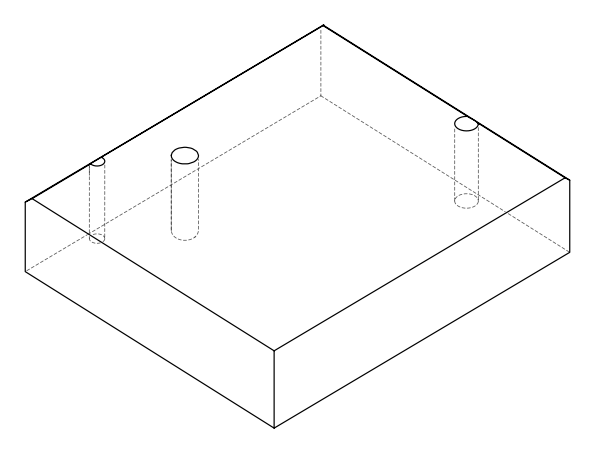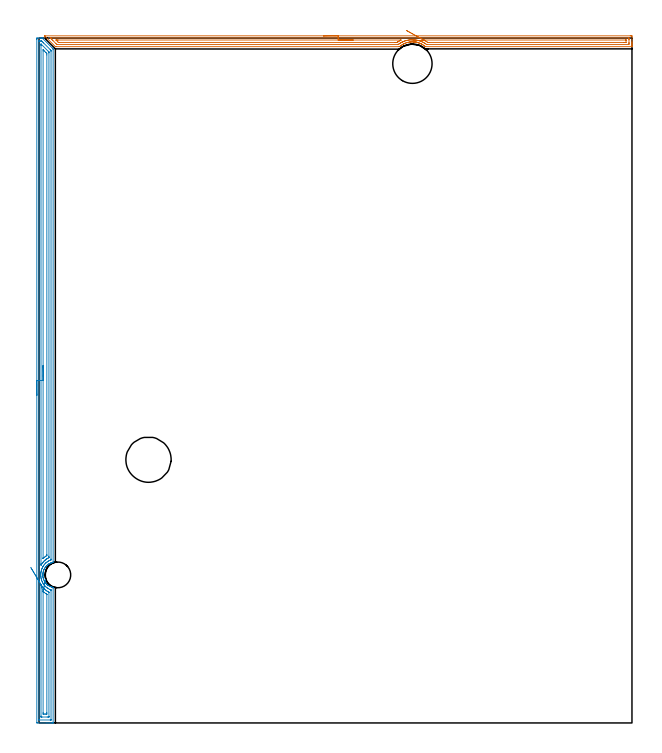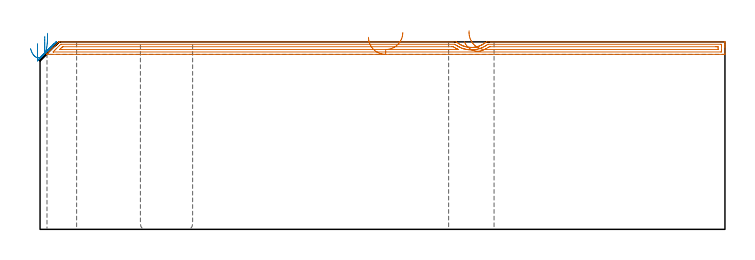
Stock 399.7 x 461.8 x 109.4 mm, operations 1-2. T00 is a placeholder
(PLAN: 12 operations, 9 tool changes, 32.3 min)
(1 AREA_MILL | FG_CHAMFER_SURFACE | UGT0205_001 | 9.66 min | 10633 mm3)
(2 AREA_MILL_1 | FG_CHAMFER_SURFACE_1 | UGT0205_001 | 14.98 min | 27735 mm3)
(3 MILL_THROUGH_HOLE_FROM_SOLID_MATERIAL | STEP1HOLE | NXT0201_007 | Circular | 4.91 min | 79544 mm3)
(4 SPOT_DRILL | STEP1HOLE_1 | NXT0321_9005460120000 | 0.03 min | 15 mm3)
(5 SPOT_DRILL_1 | STEP1HOLE_2 | NXT0321_9005460120000 | 0.05 min | 177 mm3)
(6 DRILL_BLIND_HOLE_INTO_CENTER | STEP1HOLE_1 | NXT0301_084 | 0.08 min | 1497 mm3)
(7 GUN_DRILL_THROUGH_HOLE | STEP1HOLE_1 | UGT0307_008 | 0.56 min | 8871 mm3)
(8 DRILL_TO_ENLARGE_THROUGH_HOLE | STEP1HOLE_1 | UGT0301_244 | 0.47 min | 15019 mm3)
(9 DRILL_BLIND_HOLE_INTO_CENTER_1 | STEP1HOLE_2 | NXT0301_084 | 0.08 min | 1390 mm3)
(10 GUN_DRILL_THROUGH_HOLE_1 | STEP1HOLE_2 | UGT0307_008 | 0.55 min | 8876 mm3)
(11 DRILL_TO_ENLARGE_THROUGH_HOLE_1 | STEP1HOLE_2 | NXT0301_104 | 0.46 min | 6347 mm3)
(12 DRILL_TO_ENLARGE_THROUGH_HOLE_2 | STEP1HOLE_2 | UGT0301_388 | 0.49 min | 43427 mm3)
(TOOL UGT0205_001 | Chamfer Mill 20 x 3 x 45 deg. | D20 FL50 Z2)
(TOOL NXT0201_007 | ENDMILL 25mm [R216.25-25050GCK54P 1620] | D25 R3 FL54 Z5)
(TOOL NXT0321_9005460120000 | NC Spot Drill, 142deg, 12mm, Carbide, Uncoated | D12 PA142 FL30 Z2)
(TOOL NXT0301_084 | Carbide Drill 11.3mm [860.1-1130-034A1-MM 2214] | D11.3 PA140 FL55 Z2)
(TOOL UGT0307_008 | Gun Drill 11 mm | D11 PA130 FL24 Z1)
(TOOL UGT0301_244 | Twist Drill 17.3 mm | D17.3 PA118 FL130 Z2)
(TOOL NXT0301_104 | Carbide Drill 14mm [860.1-1400-112A1-MM 2214] | D14 PA140 FL123 Z2)
(TOOL UGT0301_388 | Twist Drill 26.5 mm | D26.5 PA118 FL165 Z2)
(OP 1 AREA_MILL)
G17 G21 G94 G90
T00 M6
G54
G17 G0 G90 X191.7 Y463.2 S1061 M3
G43 Z119.4 H0
Z112.1
G94 G1 X191.738 Z111.228 F250.
X191.852 Z110.364
X192.041 Z109.512
X192.303 Z108.68
X192.637 Z107.874
X193.04 Z107.1
X193.509 Z106.364
X194.04 Z105.672
X194.629 Z105.029
X195.272 Z104.44
X195.964 Z103.908
X196.7 Z103.44
X197.474 Z103.037
X198.28 Z102.703
X199.112 Z102.441
X199.964 Z102.252
X200.828 Z102.138
X201.7 Z102.1
X398.54
X399.085 Y463.199 Z102.101
X399.624 Y463.194 Z102.103
X399.692 Y463.191 Z102.106
X399.7 Y462.658 Z102.639
Y459.106 Z106.188
Y458.553 Z106.744
Y458.218 Z107.078
Y457.665 Z107.631
Y457.33 Z107.965
Y456.66 Z108.64
Y456.309 Z108.99
Y455.937 Z109.354
X399.691 Y455.903 Z109.388
X399.532 Y455.9 Z109.4
X260.647
X260.388 Y455.905 Z109.391
X259.933 Y456.276 Z109.023
X259.727 Y456.438 Z108.86
X259.657 Y456.491 Z108.808
X259.531 Y456.584 Z108.715
X259.333 Y456.726 Z108.572
X259.308 Y456.742 Z108.556
X259.091 Y456.886 Z108.414
X258.834 Y457.056 Z108.244
X257.941 Y457.585 Z107.712
X257.9 Y457.608 Z107.69
X257.657 Y457.729 Z107.57
X257.477 Y457.819 Z107.481
X257.049 Y458.012 Z107.284
X256.767 Y458.126 Z107.171
X256.628 Y458.181 Z107.114
X256.539 Y458.218 Z107.079
X256.156 Y458.374 Z106.926
X255.988 Y458.435 Z106.865
X255.818 Y458.491 Z106.809
X255.263 Y458.654 Z106.644
X254.951 Y458.737 Z106.563
X254.818 Y458.772 Z106.528
X254.646 Y458.81 Z106.489
X254.56 Y458.83 Z106.47
X254.396 Y458.865 Z106.431
X254.37 Y458.871 Z106.425
X254.129 Y458.917 Z106.381
X253.925 Y458.955 Z106.341
X253.502 Y459.019 Z106.275
X253.478 Y459.023 Z106.271
X253.032 Y459.077 Z106.221
X252.763 Y459.1 Z106.199
X252.687 Y459.106 Z106.193
X252.609 Y459.112 Z106.186
X252.585 Y459.114 Z106.184
X252.123 Y459.136 Z106.162
X252.027 Y459.14 Z106.157
X251.716 Y459.144 Z106.144
X251.469 Y459.146 Z106.152
X250.823 Y459.112 Z106.184
X250.8 Z106.185
X250.719 Y459.106 Z106.193
X250.701 Y459.105 Z106.194
X250.481 Y459.086 Z106.212
X250.353 Y459.076 Z106.222
X249.93 Y459.025 Z106.271
X249.907 Y459.022 Z106.274
X249.46 Y458.954 Z106.345
X249.014 Y458.869 Z106.429
X248.567 Y458.768 Z106.531
X248.121 Y458.65 Z106.649
X247.583 Y458.491 Z106.809
X247.229 Y458.367 Z106.932
X246.781 Y458.196 Z107.103
X246.336 Y458.008 Z107.287
X246.147 Y457.922 Z107.377
X246.105 Y457.903 Z107.397
X245.916 Y457.814 Z107.484
X245.68 Y457.698 Z107.601
X245.5 Y457.608 Z107.69
X244.994 Y457.321 Z107.979
X244.55 Y457.05 Z108.25
X244.07 Y456.725 Z108.571
X243.658 Y456.425 Z108.875
X243.249 Y456.098 Z109.198
X243.183 Y456.044 Z109.251
X243.012 Y455.904 Z109.39
X242.785 Y455.9 Z109.4
X11.46
X10.999 Y455.907 Z109.392
X10.946 Y455.953 Z109.346
X3.869 Y463.031 Z102.267
X3.799 Y463.102 Z102.196
X3.712 Y463.191 Z102.105
X3.82 Y463.198 Z102.102
X3.869 Y463.2 Z102.1
X201.7
Y461.786 Z103.514
X397.299 Y461.785 Z103.515
X397.69 Y461.77 Z103.53
X397.697 Y461.374 Z103.926
X397.699 Y460.882 Z104.418
X397.7 Y460.483 Z104.817
Y458.707 Z106.593
X397.699 Y458.218 Z107.082
X397.698 Y457.821 Z107.479
X397.69 Y457.33 Z107.97
X397.314 Y457.315 Z107.985
X397.299
X261.556
X261.541
X261.297 Y457.33 Z107.97
X260.648 Y457.784 Z107.516
X259.974 Y458.218 Z107.082
X259.754 Y458.352 Z106.948
X259.276 Y458.631 Z106.669
X258.861 Y458.851 Z106.449
X258.329 Y459.106 Z106.194
X257.968 Y459.265 Z106.035
X257.691 Y459.381 Z105.919
X257.075 Y459.622 Z105.678
X256.75 Y459.736 Z105.564
X256.295 Y459.882 Z105.418
X256.182 Y459.915 Z105.385
X255.902 Y459.994 Z105.306
X255.289 Y460.144 Z105.156
X255.092 Y460.189 Z105.111
X254.396 Y460.324 Z104.976
X254.001 Y460.386 Z104.914
X253.502 Y460.45 Z104.85
X252.995 Y460.498 Z104.802
X252.609 Y460.524 Z104.776
X252.051 Y460.549 Z104.751
X251.716 Y460.557 Z104.743
X251.165 Y460.542 Z104.758
X250.823 Y460.525 Z104.775
X250.323 Y460.491 Z104.809
X249.93 Y460.454 Z104.846
X249.517 Y460.404 Z104.896
X249.037 Y460.33 Z104.97
X248.752 Y460.277 Z105.023
X248.144 Y460.152 Z105.148
X248.014 Y460.123 Z105.177
X247.496 Y459.994 Z105.306
X247.28 Y459.934 Z105.366
X247.25 Y459.926 Z105.374
X247.21 Y459.913 Z105.387
X246.512 Y459.687 Z105.613
X246.357 Y459.633 Z105.667
X245.974 Y459.487 Z105.813
X245.464 Y459.284 Z106.016
X245.338 Y459.231 Z106.069
X245.057 Y459.106 Z106.194
X244.727 Y458.951 Z106.349
X244.664 Y458.92 Z106.38
X244.571 Y458.872 Z106.428
X244.143 Y458.643 Z106.657
X243.678 Y458.381 Z106.919
X243.575 Y458.32 Z106.98
X243.41 Y458.218 Z107.082
X243.032 Y457.972 Z107.328
X242.785 Y457.808 Z107.492
X242.503 Y457.611 Z107.689
X242.106 Y457.33 Z107.97
X241.906 Y457.315 Z107.985
X241.892
X12.369
X12.353
X12.032 Y457.33 Z107.97
X11.46 Y457.892 Z107.408
X9.356 Y459.994 Z105.306
X8.781 Y460.569 Z104.731
X8.468 Y460.882 Z104.418
X7.888 Y461.466 Z103.834
X7.592 Y461.77 Z103.53
X7.873 Y461.785 Z103.515
X7.888
X201.7 Y461.786 Z103.514
Y460.372 Z104.928
X243.483 Y460.371 Z104.929
X243.678 Y460.37 Z104.93
X243.953 Y460.367 Z104.933
X244.101 Y460.364 Z104.936
X243.816 Y460.223 Z105.077
X243.678 Y460.157 Z105.143
X243.568 Y460.103 Z105.197
X243.352 Y459.994 Z105.306
X242.983 Y459.797 Z105.503
X242.785 Y459.688 Z105.612
X242.415 Y459.473 Z105.827
X241.892 Y459.157 Z106.143
X241.86 Y459.137 Z106.163
X241.812 Y459.106 Z106.194
X241.322 Y458.785 Z106.515
X241.265 Y458.75 Z106.55
X241.233 Y458.735 Z106.565
X241.188 Y458.734 Z106.566
X240.998 Y458.731 Z106.569
X240.485 Y458.729 Z106.571
X240.105 Y458.728 Z106.572
X13.626 Y458.729 Z106.571
X13.247 Y458.731 Z106.569
X13.121 Y458.733 Z106.567
X13.079 Y458.735 Z106.565
X13.045 Y458.765 Z106.535
X12.973 Y458.832 Z106.468
X12.694 Y459.106 Z106.194
X12.353 Y459.446 Z105.854
X11.807 Y459.994 Z105.306
X11.46 Y460.345 Z104.955
X11.449 Y460.365 Z104.935
X11.46 Y460.366 Z104.934
X11.975 Y460.37 Z104.93
X12.353 Y460.371 Z104.929
X12.867 Y460.372 Z104.928
X201.7
X202.572 Z104.967
X203.437 Z105.08
X204.288 Z105.269
X205.12 Z105.532
X205.926 Z105.865
X206.7 Z106.268
X207.436 Z106.737
X208.128 Z107.268
X208.771 Z107.857
X209.36 Z108.501
X209.892 Z109.193
X210.36 Z109.928
X210.763 Z110.702
X211.097 Z111.508
X211.359 Z112.34
X211.548 Z113.192
X211.662 Z114.057
X211.7 Z114.928
G0 X250.396 Y459.459 Z115.892
G1 X250.346 Y459.454 Z115.021
X250.372 Y459.457 Z114.149
X250.473 Y459.467 Z113.283
X250.649 Y459.485 Z112.428
X250.899 Y459.511 Z111.593
X251.22 Y459.543 Z110.782
X251.61 Y459.583 Z110.003
X252.066 Y459.63 Z109.261
X252.584 Y459.683 Z108.561
X253.162 Y459.742 Z107.91
X253.793 Y459.806 Z107.312
X254.475 Y459.875 Z106.771
X255.2 Y459.95 Z106.292
X255.964 Y460.027 Z105.879
X256.761 Y460.109 Z105.534
X257.585 Y460.193 Z105.26
X258.43 Y460.279 Z105.059
X259.289 Y460.367 Z104.933
X259.303 Y460.368 Z104.932
X259.342 Y460.37 Z104.93
X259.375 Y460.371 Z104.929
X259.453 Y460.372
X395.512 Y460.371
X395.639 Y460.37 Z104.93
X395.683 Y460.367 Z104.933
X395.688 Y460.366 Z104.934
X395.693 Y460.35 Z104.95
X395.697 Y460.305 Z104.995
X395.699 Y460.181 Z105.119
X395.7 Y459.994 Z105.306
X395.697 Y458.922 Z106.378
X395.69 Y458.74 Z106.56
X395.512 Y458.736 Z106.564
X394.997 Y458.73 Z106.57
X394.619 Y458.729 Z106.571
X394.106
X262.813
X262.434 Y458.73 Z106.57
X262.307 Y458.732 Z106.568
X262.207 Y458.735 Z106.565
X262.147 Y458.741 Z106.559
X261.472 Y459.174 Z106.126
X260.648 Y459.664 Z105.636
X260.039 Y459.994 Z105.306
X259.754 Y460.136 Z105.164
X259.474 Y460.273 Z105.027
X259.4 Y460.309 Z104.991
X259.319 Y460.35 Z104.95
X259.289 Y460.367 Z104.933
X258.589 Y460.755 Z104.587
X257.865 Y461.157 Z104.312
X257.123 Y461.569 Z104.109
X256.369 Y461.988 Z103.982
X255.608 Y462.411 Z103.93
X254.845 Y462.835 Z103.955
X254.088 Y463.255 Z104.055
X253.341 Y463.67 Z104.23
X252.61 Y464.076 Z104.48
X251.901 Y464.47 Z104.801
X251.219 Y464.849 Z105.191
X250.569 Y465.21 Z105.649
X249.957 Y465.55 Z106.169
X249.387 Y465.866 Z106.748
X248.863 Y466.157 Z107.382
X248.389 Y466.421 Z108.066
X247.969 Y466.654 Z108.794
X247.606 Y466.855 Z109.561
G0 Z119.4
M5
M2
(OP 2 AREA_MILL_1)
G17 G21 G94 G90
T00 M6
G54
G17 G0 G90 X-1.5 Y220.85 S1061 M3
G43 Z119.4 H0
Z108.4
G94 G1 Y220.888 Z107.528 F250.
Y221.002 Z106.664
Y221.191 Z105.812
Y221.453 Z104.98
Y221.787 Z104.174
Y222.19 Z103.4
Y222.658 Z102.664
Y223.19 Z101.972
Y223.779 Z101.329
Y224.422 Z100.74
Y225.114 Z100.208
Y225.85 Z99.74
Y226.624 Z99.337
Y227.43 Z99.003
Y228.262 Z98.741
Y229.113 Z98.552
Y229.978 Z98.438
Y230.85 Z98.4
Y460.775
X-1.499 Y461.072 Z98.401
X-1.492 Y461.661 Z98.403
X-1.491 Y461.692 Z98.405
X-0.905 Y461.7 Z98.99
X0.518 Z100.414
X0.879 Z100.774
X1.675 Z101.574
X1.771 Z101.669
X2.171 Y461.699 Z102.069
X2.205 Y461.692 Z102.104
X2.217 Y461.683 Z102.116
X2.232 Y461.668 Z102.131
X2.264 Y461.636 Z102.164
X2.662 Y461.239 Z102.559
X8.905 Y454.997 Z108.802
X9.362 Y454.538 Z109.262
X9.498 Y454.395 Z109.387
X9.5 Y453.919 Z109.4
Y108.794
X9.504 Y108.292 Z109.396
X9.261 Y108.226 Z109.157
X9.046 Y108.169 Z108.944
X8.905 Y108.13 Z108.804
X8.604 Y108.046 Z108.502
X8.459 Y108. Z108.356
X8.352 Y107.967 Z108.251
X8.228 Y107.916 Z108.127
X8.013 Y107.827 Z107.908
X7.917 Y107.788 Z107.815
X7.717 Y107.706 Z107.616
X7.27 Y107.497 Z107.169
X6.832 Y107.259 Z106.728
X6.675 Y107.165 Z106.571
X6.521 Y107.073 Z106.42
X6.454 Y107.025 Z106.354
X6.229 Y106.862 Z106.125
X5.944 Y106.657 Z105.842
X5.366 Y106.179 Z105.265
X5.057 Y105.882 Z104.956
X4.782 Y105.589 Z104.682
X4.658 Y105.447 Z104.558
X4.519 Y105.286 Z104.418
X4.17 Y104.831 Z104.07
X3.877 Y104.392 Z103.777
X3.814 Y104.283 Z103.714
X3.621 Y103.948 Z103.519
X3.386 Y103.498 Z103.284
X3.362 Y103.446 Z103.26
X3.284 Y103.279 Z103.183
X3.149 Y102.944 Z103.044
X3.061 Y102.703 Z102.956
X3.025 Y102.605 Z102.919
X3.009 Y102.552 Z102.903
X2.904 Y102.218 Z102.803
X2.886 Y102.159 Z102.785
X2.772 Y101.711 Z102.67
X2.683 Y101.265 Z102.582
X2.618 Y100.808 Z102.516
X2.614 Y100.763 Z102.511
X2.578 Y100.37 Z102.474
X2.576 Y100.304 Z102.47
X2.572 Y100.173 Z102.461
X2.56 Y99.923 Z102.454
X2.562 Y99.757 Z102.453
X2.565 Y99.54 Z102.455
Y99.476 Z102.458
X2.577 Y99.26 Z102.475
X2.592 Y99.03 Z102.489
X2.643 Y98.582 Z102.541
X2.72 Y98.136 Z102.615
X2.733 Y98.081 Z102.627
X2.822 Y97.688 Z102.716
X2.885 Y97.455 Z102.784
X2.945 Y97.242 Z102.844
X3.099 Y96.793 Z102.998
X3.285 Y96.32 Z103.182
X3.497 Y95.884 Z103.395
X3.726 Y95.455 Z103.624
X3.761 Y95.399 Z103.658
X3.942 Y95.105 Z103.84
X4.046 Y94.952 Z103.941
X4.149 Y94.797 Z104.046
X4.171 Y94.764 Z104.069
X4.259 Y94.645 Z104.158
X4.322 Y94.561 Z104.22
X4.682 Y94.131 Z104.578
X5.059 Y93.715 Z104.955
X5.105 Y93.667 Z105.002
X5.338 Y93.456 Z105.233
X5.494 Y93.313 Z105.393
X5.516 Y93.292 Z105.415
X5.674 Y93.161 Z105.573
X5.783 Y93.071 Z105.68
X5.85 Y93.015 Z105.748
X5.944 Y92.936 Z105.843
X6.157 Y92.774 Z106.057
X6.49 Y92.551 Z106.39
X6.83 Y92.342 Z106.729
X7.27 Y92.103 Z107.169
X7.407 Y92.037 Z107.306
X7.567 Y91.959 Z107.463
X7.728 Y91.88 Z107.626
X8.163 Y91.71 Z108.062
X8.405 Y91.626 Z108.304
X8.604 Y91.558 Z108.502
X8.905 Y91.471 Z108.802
X9.046 Y91.431 Z108.944
X9.268 Y91.376 Z109.167
X9.493 Y91.319 Z109.392
X9.5 Y90.929 Z109.4
Y0.176
X9.504 Y0.01 Z109.395
X9.442 Y0.008 Z109.334
X9.018 Y0. Z108.918
X8.735 Z108.634
X8.013 Z107.908
X6.76 Z106.657
X5.338 Z105.233
X-1.17 Z98.727
X-1.492 Y0.01 Z98.406
X-1.499 Y0.33 Z98.399
Y0.34
X-1.5 Y230.85 Z98.4
X-0.086 Z99.814
X-0.085 Y459.43 Z99.815
X-0.082 Y459.576 Z99.818
X-0.079 Y459.672 Z99.821
X-0.073 Y459.691 Z99.827
X-0.064 Y459.693 Z99.836
X-0.013 Y459.696 Z99.887
X0.464 Y459.7 Z100.364
X0.879 Z100.779
X1.357 Y459.699 Z101.257
X1.563 Y459.694 Z101.463
X1.666 Y459.69 Z101.566
X1.771 Y459.67 Z101.671
X2.164 Y459.284 Z102.064
X2.662 Y458.788 Z102.562
X3.061 Y458.39 Z102.961
X7.53 Y453.919 Z107.43
X8.013 Y453.43 Z107.913
X8.059 Y453.379 Z107.959
X8.079 Y453.338 Z107.979
X8.082 Y453.244 Z107.982
X8.085 Y453.098 Z107.985
Y453.025
X8.086 Y452.952 Z107.986
Y110.452
X8.085 Y110.306 Z107.985
X8.081 Y110.014 Z107.981
X8.078 Y109.938 Z107.978
X8.073 Y109.934 Z107.973
X8.055 Y109.924 Z107.955
X7.511 Y109.704 Z107.411
X7.24 Y109.585 Z107.14
X7.121 Y109.528 Z107.021
X6.644 Y109.289 Z106.544
X6.229 Y109.06 Z106.129
X6.072 Y108.968 Z105.972
X5.822 Y108.81 Z105.722
X5.541 Y108.607 Z105.441
X5.338 Y108.454 Z105.238
X5.038 Y108.216 Z104.938
X4.67 Y107.916 Z104.57
X4.552 Y107.809 Z104.452
X4.446 Y107.706 Z104.346
X4.107 Y107.362 Z104.007
X3.792 Y107.022 Z103.692
X3.682 Y106.894 Z103.582
X3.554 Y106.737 Z103.454
X3.291 Y106.392 Z103.191
X3.1 Y106.128 Z103.
X2.925 Y105.865 Z102.825
X2.662 Y105.445 Z102.562
X2.584 Y105.312 Z102.484
X2.539 Y105.234 Z102.439
X2.396 Y104.967 Z102.296
X2.093 Y104.34 Z101.993
X1.998 Y104.111 Z101.898
X1.771 Y103.533 Z101.671
X1.748 Y103.468 Z101.648
X1.741 Y103.446 Z101.641
X1.547 Y102.776 Z101.447
X1.49 Y102.552 Z101.39
X1.377 Y102.052 Z101.277
X1.303 Y101.657 Z101.203
X1.249 Y101.286 Z101.149
X1.193 Y100.763 Z101.093
X1.17 Y100.471 Z101.07
X1.15 Y99.869 Z101.05
X1.152 Y99.596 Z101.052
X1.18 Y98.975 Z101.08
X1.19 Y98.819 Z101.09
X1.207 Y98.646 Z101.107
X1.28 Y98.081 Z101.18
X1.363 Y97.596 Z101.263
X1.455 Y97.187 Z101.355
X1.666 Y96.398 Z101.566
X1.7 Y96.293 Z101.6
X1.771 Y96.09 Z101.671
X2.035 Y95.399 Z101.935
X2.256 Y94.913 Z102.156
X2.469 Y94.505 Z102.369
X2.662 Y94.151 Z102.562
X3.003 Y93.611 Z102.903
X3.227 Y93.285 Z103.127
X3.554 Y92.863 Z103.454
X3.619 Y92.782 Z103.519
X3.638 Y92.759 Z103.538
X3.674 Y92.717 Z103.574
X4.039 Y92.313 Z103.939
X4.24 Y92.094 Z104.14
X4.446 Y91.889 Z104.346
X4.468 Y91.868 Z104.368
X4.519 Y91.823 Z104.419
X4.958 Y91.447 Z104.858
X5.338 Y91.137 Z105.238
X5.622 Y90.929 Z105.522
X6.229 Y90.541 Z106.129
X7.071 Y90.085 Z106.971
X7.138 Y90.052 Z107.038
X7.175 Y90.035 Z107.075
X7.77 Y89.798 Z107.67
X8.013 Y89.701 Z107.913
X8.048 Y89.685 Z107.948
X8.064 Y89.675 Z107.964
X8.079 Y89.648 Z107.979
X8.086 Y89.141 Z107.986
X8.085 Y2.27 Z107.985
X8.082 Y2.124 Z107.982
X8.079 Y2.029 Z107.979
X8.073 Y2.009 Z107.973
X8.064 Y2.007 Z107.964
X8.013 Y2.004 Z107.913
X7.536 Y2. Z107.436
X0.401 Y2.001 Z100.301
X-0.013 Y2.008 Z99.887
X-0.066 Y2.01 Z99.834
X-0.079 Y2.197 Z99.821
X-0.084 Y2.343 Z99.816
X-0.085 Y2.416 Z99.815
X-0.086 Y230.85 Z99.814
X1.328 Z101.228
X1.329 Y456.602 Z101.229
X1.33 Y457.044 Z101.23
X1.333 Y457.496 Z101.233
X1.335 Y457.639 Z101.235
X1.34 Y457.649 Z101.24
X1.392 Y457.602 Z101.292
X1.504 Y457.496 Z101.404
X6.229 Y452.771 Z106.129
X6.548 Y452.449 Z106.448
X6.626 Y452.367 Z106.526
X6.662 Y452.327 Z106.562
X6.665 Y452.278 Z106.565
X6.668 Y452.131 Z106.568
X6.671 Y451.689 Z106.571
Y112.386
X6.67 Y111.945 Z106.57
X6.666 Y111.492 Z106.566
X6.665 Y111.444 Z106.565
X6.603 Y111.407 Z106.503
X6.51 Y111.354 Z106.41
X6.229 Y111.204 Z106.129
X5.837 Y110.991 Z105.737
X5.338 Y110.696 Z105.238
X5.277 Y110.659 Z105.177
X5.186 Y110.598 Z105.086
X4.76 Y110.283 Z104.66
X4.446 Y110.042 Z104.346
X4.258 Y109.892 Z104.158
X4.03 Y109.704 Z103.93
X3.779 Y109.478 Z103.679
X3.554 Y109.262 Z103.454
X3.33 Y109.035 Z103.23
X3.114 Y108.81 Z103.014
X2.902 Y108.57 Z102.802
X2.662 Y108.289 Z102.562
X2.497 Y108.082 Z102.397
X2.37 Y107.916 Z102.27
X2.119 Y107.567 Z102.019
X1.753 Y107.022 Z101.653
X1.426 Y106.473 Z101.326
X1.356 Y106.357 Z101.256
X1.335 Y106.485 Z101.235
X1.333 Y106.567 Z101.233
X1.329 Y107.022 Z101.229
Y107.309
X1.328 Y230.85 Z101.228
X2.743 Z102.643
Y453.025
X2.75 Y453.766 Z102.65
X2.753 Y453.787 Z102.653
X2.797 Y453.746 Z102.697
X2.902 Y453.646 Z102.802
X3.11 Y453.441 Z103.01
X3.526 Y453.025 Z103.426
X4.42 Y452.131 Z104.32
X4.879 Y451.671 Z104.779
X5.095 Y451.451 Z104.995
X5.202 Y451.339 Z105.102
X5.25 Y451.286 Z105.15
X5.257 Y450.343 Z105.157
Y113.361
X5.256 Y113.28 Z105.156
X5.25 Y112.875 Z105.15
X5.247 Y112.831 Z105.147
X5.211 Y112.805 Z105.111
X5.141 Y112.759 Z105.041
X5.034 Y112.69 Z104.934
X4.552 Y112.386 Z104.452
X4.489 Y112.343 Z104.389
X4.446 Y112.311 Z104.346
X3.98 Y111.959 Z103.88
X3.554 Y111.628 Z103.454
X3.479 Y111.568 Z103.379
X3.387 Y111.492 Z103.287
X3.168 Y111.301 Z103.068
X3.002 Y111.152 Z102.902
X2.76 Y110.935 Z102.66
X2.751 Y110.929 Z102.651
X2.749 Y110.935 Z102.649
X2.746 Y111.001 Z102.646
X2.744 Y111.138 Z102.644
X2.743 Y111.412 Z102.643
Y230.85
Y231.722 Z102.681
Y232.586 Z102.795
Y233.438 Z102.983
Y234.27 Z103.246
Y235.076 Z103.58
Y235.85 Z103.982
Y236.586 Z104.451
Y237.278 Z104.982
Y237.921 Z105.572
Y238.51 Z106.215
Y239.041 Z106.907
Y239.51 Z107.643
Y239.913 Z108.417
Y240.247 Z109.222
Y240.509 Z110.054
Y240.698 Z110.906
Y240.812 Z111.771
Y240.85 Z112.643
G0 Z119.4
X-5.57 Y104.834
Z105.569
G1 X-5.348 Y104.463 Z104.811
X-5.094 Y104.037 Z104.093
X-4.808 Y103.559 Z103.421
X-4.494 Y103.033 Z102.801
X-4.153 Y102.462 Z102.236
X-3.788 Y101.851 Z101.731
X-3.402 Y101.205 Z101.291
X-2.997 Y100.528 Z100.917
X-2.578 Y99.826 Z100.614
X-2.146 Y99.104 Z100.383
X-1.706 Y98.367 Z100.226
X-1.261 Y97.622 Z100.145
X-0.813 Y96.873 Z100.14
X-0.367 Y96.126 Z100.21
X0.074 Y95.388 Z100.357
X0.507 Y94.663 Z100.577
X0.928 Y93.958 Z100.871
X1.335 Y93.277 Z101.235
X1.396 Y93.174 Z101.296
X1.437 Y93.104 Z101.337
X1.506 Y92.982 Z101.406
X1.667 Y92.717 Z101.567
X1.771 Y92.554 Z101.671
X2.262 Y91.823 Z102.162
X2.662 Y91.319 Z102.562
X2.997 Y90.929 Z102.897
X3.26 Y90.637 Z103.16
X3.554 Y90.337 Z103.454
X3.885 Y90.035 Z103.785
X4.446 Y89.556 Z104.346
X4.989 Y89.141 Z104.889
X5.338 Y88.917 Z105.238
X5.912 Y88.565 Z105.812
X6.229 Y88.395 Z106.129
X6.509 Y88.246 Z106.409
X6.595 Y88.197 Z106.495
X6.665 Y88.156 Z106.565
X6.666 Y88.135 Z106.566
X6.669 Y88.025 Z106.569
X6.671 Y87.804 Z106.571
Y4.204
X6.669 Y4.094 Z106.569
X6.667 Y4.039 Z106.567
X6.665 Y4.019 Z106.565
X6.636 Y4.01 Z106.536
X6.431 Y4.002 Z106.331
X6.229 Y4.001 Z106.129
X5.541 Y4. Z105.441
X1.974 Z101.874
X1.771 Y4.001 Z101.671
X1.567 Y4.003 Z101.467
X1.431 Y4.007 Z101.331
X1.335 Y4.013 Z101.235
X1.333 Y4.057 Z101.233
X1.331 Y4.204 Z101.231
X1.329 Y4.647 Z101.229
Y92.959
X1.33 Y93.159 Z101.23
X1.335 Y93.277 Z101.235
X2.748 Y88.669 Z102.648
X2.765 Y88.658 Z102.665
X2.799 Y88.632 Z102.699
X2.87 Y88.57 Z102.77
X3.237 Y88.246 Z103.137
X3.554 Y87.982 Z103.454
X4.348 Y87.352 Z104.248
X4.446 Y87.286 Z104.346
X4.639 Y87.159 Z104.539
X5.012 Y86.93 Z104.912
X5.108 Y86.87 Z105.008
X5.207 Y86.806 Z105.107
X5.251 Y86.776 Z105.151
X5.253 Y86.759 Z105.153
X5.255 Y86.716 Z105.155
X5.257 Y86.539 Z105.157
Y86.458
Y6.886
X5.253 Y6.078 Z105.153
X5.25 Y6.023 Z105.15
X5.243 Y6.01 Z105.143
X5.219 Y6.007 Z105.119
X5.109 Y6.003 Z105.009
X4.888 Y6.001 Z104.788
X4.446 Y6. Z104.346
X3.554 Z103.454
X3.109 Y6.001 Z103.009
X2.89 Y6.003 Z102.79
X2.781 Y6.007 Z102.681
X2.757 Y6.01 Z102.657
X2.75 Y6.02 Z102.65
X2.743 Y6.886 Z102.643
Y88.246
X2.745 Y88.583 Z102.645
X2.748 Y88.665 Z102.648
Y88.669
X2.917 Y89.5 Z102.856
X3.081 Y90.309 Z103.136
X3.24 Y91.092 Z103.487
X3.392 Y91.841 Z103.907
X3.536 Y92.552 Z104.391
X3.671 Y93.219 Z104.937
X3.797 Y93.837 Z105.54
X3.911 Y94.401 Z106.196
X4.014 Y94.906 Z106.9
X4.103 Y95.35 Z107.645
X4.18 Y95.728 Z108.428
X4.243 Y96.038 Z109.241
X4.292 Y96.278 Z110.078
X4.325 Y96.445 Z110.934
X4.344 Y96.538 Z111.801
X4.348 Y96.557 Z112.673
X4.337 Y96.501 Z113.544
X4.311 Y96.371 Z114.406
G0 Z119.4
M5
M2
